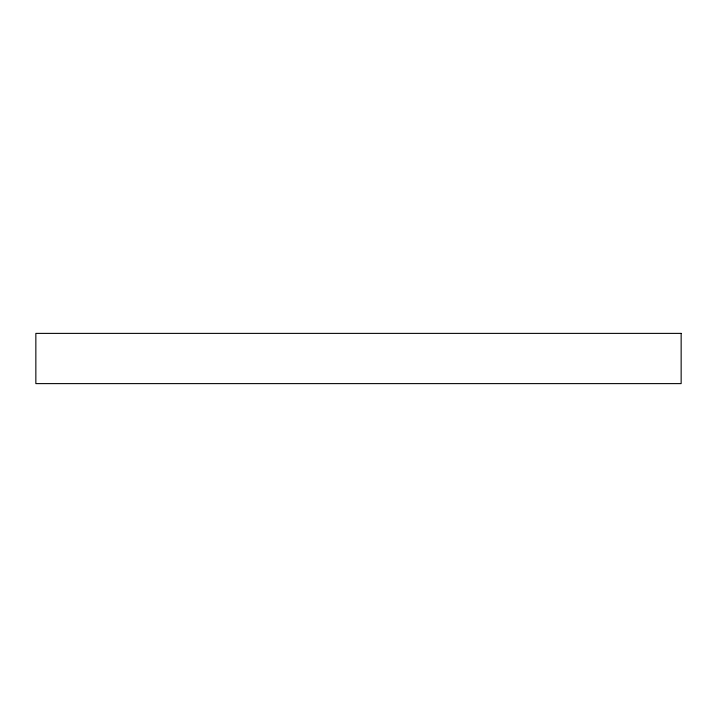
<?xml version="1.0" encoding="UTF-8"?>
<svg xmlns="http://www.w3.org/2000/svg" width="717" height="717" viewBox="0 0 717 717"><rect width="100%" height="100%" fill="white"/><g stroke="black" fill="none" stroke-linecap="round" stroke-linejoin="round"><path stroke-width="1.08" d="M681.15 333.387L35.85 333.387L35.85 383.613L681.15 383.613L681.15 333.387"/></g></svg>
